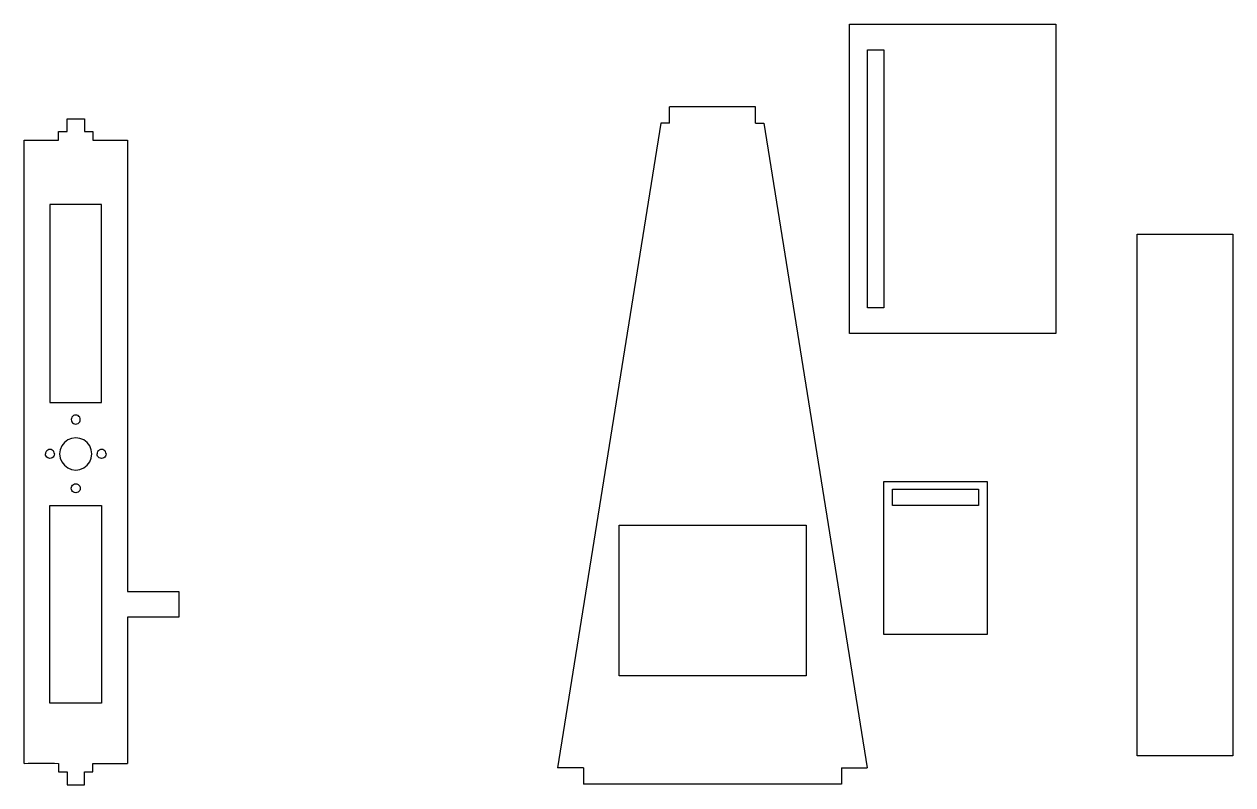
# Model space of a CAD drawing. Extents: x 283 to 1080, y -14 to 488.
import ezdxf

# ---------------------------------------------------------------- set-up
doc = ezdxf.new("R2010")
doc.units = 0
doc.layers.add('Layer_1', color=7, linetype='CONTINUOUS')

msp = doc.modelspace()

# ---------------------------------------------------------------- linework, layer by layer
at = {"layer": 'Layer_1', "color": 7}
for points in [[(827.71688, 487.559364), (963.77928, 487.559364)], [(827.71688, 283.464884), (827.71688, 487.559364)], [(963.77928, 487.559364), (963.77928, 283.464884)], [(839.62232, 470.551524), (850.394, 470.551524)], [(839.62232, 300.472804), (839.62232, 470.551524)], [(850.394, 470.551524), (850.394, 453.543684)], [(850.394, 453.543684), (850.394, 317.480644), (850.394, 300.472804)], [(765.62936, 432.959364), (708.93648, 432.959364)], [(708.93648, 422.187684), (708.93648, 432.959364)], [(765.62936, 422.187684), (765.62936, 432.959364)], [(283.4652, 411.023604), (306.141736, 411.023604), (306.141736, 416.692884), (311.811024, 416.692884), (311.811024, 425.196884), (323.149608, 425.196884), (323.149608, 416.692884), (328.818896, 416.692884), (328.818896, 411.023604), (351.49672, 411.023604), (351.49672, 113.385844), (385.51184, 113.385844), (385.51184, 96.377924), (351.49672, 96.377924), (351.49672, 0.000324)], [(703.26712, 422.187684), (635.23568, -3.009116)], [(708.93648, 422.187684), (703.26712, 422.187684)], [(765.62936, 422.187684), (771.29864, 422.187684)], [(771.29864, 422.187684), (839.33016, -3.009116)], [(283.46488, 0.000324), (283.46488, 411.023604)], [(334.4888, 368.503924), (300.47304, 368.503924), (300.47304, 238.110244)], [(334.4888, 238.110244), (334.4888, 368.503924)], [(850.394, 300.472804), (839.62232, 300.472804)], [(963.77928, 283.464884), (827.71688, 283.464884)], [(300.47304, 238.110804), (334.4888, 238.110804)], [(317.48096, 229.748644), (316.71056, 229.647204), (315.99272, 229.349844), (315.37632, 228.876884), (314.90328, 228.260404), (314.606, 227.542564), (314.50456, 226.772244), (314.606, 226.001924), (314.90328, 225.284084), (315.37632, 224.667604), (315.99272, 224.194644), (316.71056, 223.897284), (317.48096, 223.795844), (318.25128, 223.897284), (318.96912, 224.194644), (319.58552, 224.667604), (320.05856, 225.284084), (320.35592, 226.001924), (320.45728, 226.772244), (320.35592, 227.542564), (320.05856, 228.260404), (319.58552, 228.876884), (318.96912, 229.349844), (318.25128, 229.647204), (317.48096, 229.748644)], [(317.48096, 214.724964), (314.72968, 214.362804), (312.166, 213.300884), (309.96448, 211.611604), (308.27512, 209.410004), (307.2132, 206.846324), (306.85104, 204.095044), (307.2132, 201.343844), (308.27512, 198.780084), (309.96448, 196.578564), (312.166, 194.889284), (314.72968, 193.827364), (317.48096, 193.465124), (320.23216, 193.827364), (322.79592, 194.889284), (324.99744, 196.578564), (326.68672, 198.780084), (327.74864, 201.343844), (328.11088, 204.095044), (327.74864, 206.846324), (326.68672, 209.410004), (324.99744, 211.611604), (322.79592, 213.300884), (320.23216, 214.362804), (317.48096, 214.724964)], [(300.47304, 207.071444), (299.70272, 206.970004), (298.98488, 206.672724), (298.36848, 206.199684), (297.89544, 205.583284), (297.59808, 204.865444), (297.49672, 204.095044)], [(300.47304, 201.118724), (299.70272, 201.220084), (298.98488, 201.517444), (298.36848, 201.990484), (297.89544, 202.606884), (297.59808, 203.324724), (297.49672, 204.095044)], [(303.44944, 204.095044), (303.348, 204.865444), (303.05064, 205.583284), (302.57768, 206.199684), (301.96128, 206.672724), (301.24344, 206.970004), (300.47304, 207.071444)], [(303.44944, 204.095044), (303.348, 203.324724), (303.05064, 202.606884), (302.57768, 201.990484), (301.96128, 201.517444), (301.24344, 201.220084), (300.47304, 201.118724)], [(334.4888, 207.071444), (333.71848, 206.970004), (333.00064, 206.672724), (332.38416, 206.199684), (331.9112, 205.583284), (331.61384, 204.865444), (331.5124, 204.095044)], [(334.4888, 201.118724), (333.71848, 201.220084), (333.00064, 201.517444), (332.38416, 201.990484), (331.9112, 202.606884), (331.61384, 203.324724), (331.5124, 204.095044)], [(337.4652, 204.095044), (337.36376, 204.865444), (337.0664, 205.583284), (336.59344, 206.199684), (335.97696, 206.672724), (335.25912, 206.970004), (334.4888, 207.071444)], [(337.4652, 204.095044), (337.36376, 203.324724), (337.0664, 202.606884), (336.59344, 201.990484), (335.97696, 201.517444), (335.25912, 201.220084), (334.4888, 201.118724)], [(315.37632, 179.313284), (314.90328, 179.929764), (314.606, 180.647604), (314.50456, 181.417924), (314.606, 182.188244), (314.90328, 182.906084), (315.37632, 183.522564), (315.99272, 183.995524), (316.71056, 184.292884), (317.48096, 184.394324), (318.25128, 184.292884), (318.96912, 183.995524), (319.58552, 183.522564), (320.05856, 182.906084), (320.35592, 182.188244), (320.45728, 181.417924), (320.35592, 180.647604), (320.05856, 179.929764), (319.58552, 179.313284)], [(850.394, 185.981444), (918.4252, 185.981444)], [(850.394, 85.039684), (850.394, 185.981444)], [(918.4252, 185.981444), (918.4252, 85.039684)], [(317.48096, 178.441524), (316.71056, 178.542964), (315.99272, 178.840324), (315.37632, 179.313284)], [(319.58552, 179.313284), (318.96912, 178.840324), (318.25128, 178.542964), (317.48096, 178.441524)], [(856.0636, 170.079044), (856.0636, 180.850724), (912.7564, 180.850724), (912.7564, 170.079044)], [(300.47304, 170.079364), (334.4888, 170.079044)], [(334.4888, 39.685364), (300.47304, 39.685364), (300.47304, 170.078724)], [(334.4888, 170.078724), (334.4888, 39.685364)], [(912.7564, 170.079044), (856.0636, 170.079044)], [(918.4252, 85.039684), (850.394, 85.039684)], [(306.141736, 0.000004), (306.141736, -5.669276), (311.811024, -5.669276), (311.811024, -14.173196), (323.149608, -14.173196), (323.149608, -5.669276), (328.818896, -5.669276), (328.818896, 0.000324), (351.49672, 0.000324)], [(652.24352, -3.009116), (635.23568, -3.009116)], [(652.24352, -3.009116), (652.24352, -13.780796)], [(822.32224, -3.009116), (822.32224, -13.780796)], [(822.32224, -3.009116), (839.33016, -3.009116)], [(822.32224, -13.780796), (652.24352, -13.780796)]]:
    msp.add_lwpolyline(points, dxfattribs=at)
for points in [[(1017.42568, 349.108644), (1080.45928, 349.108644), (1080.45928, 4.84866), (1017.42568, 4.84866), (1017.42568, 349.108644)], [(675.89952, 157.208084), (799.135336, 157.208084), (799.135336, 57.734516), (675.89952, 57.734516), (675.89952, 157.208084)]]:
    msp.add_lwpolyline(points, close=True, dxfattribs=at)
msp.add_open_spline([(283.4652, 0.000324), (290.110344, 0.048324), (299.498464, 0.131524), (306.141736, 0.000004)], degree=3, dxfattribs=at)

doc.saveas('drawing.dxf')
